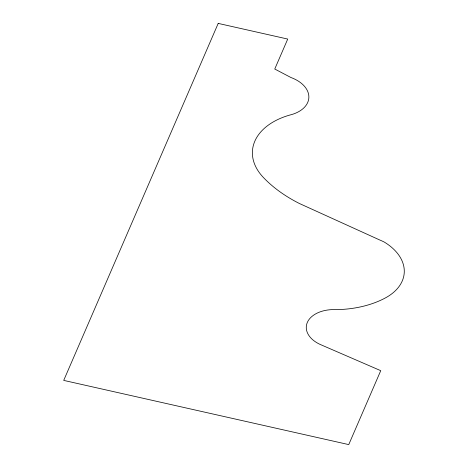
<?xml version="1.0" encoding="UTF-8"?>
<svg xmlns="http://www.w3.org/2000/svg" width="468" height="468" viewBox="0 0 468 468"><rect width="100%" height="100%" fill="white"/><g stroke="black" fill="none" stroke-linecap="round" stroke-linejoin="round"><path stroke-width="0.7" d="M218.205 23.4L63.712 380.396L348.748 444.6L380.741 370.668L321.575 345.051A29.87 19.241 4.7 0 1 307.271 322.569A29.87 19.241 4.7 0 1 336.428 309.646A85.89 55.323 4.7 0 0 384.526 298.385A57.71 37.171 4.7 0 0 384.164 242.003A67.638 43.565 4.7 0 0 379.291 239.791L299.356 203.481A136.533 87.943 4.7 0 1 263.595 177.694A68.866 44.355 4.7 0 1 289.949 115.017A32.163 20.715 4.7 0 0 308.862 97.344A32.163 20.715 4.7 0 0 290.921 77.507L274.757 69.03L287.726 39.06L218.205 23.4"/></g></svg>
